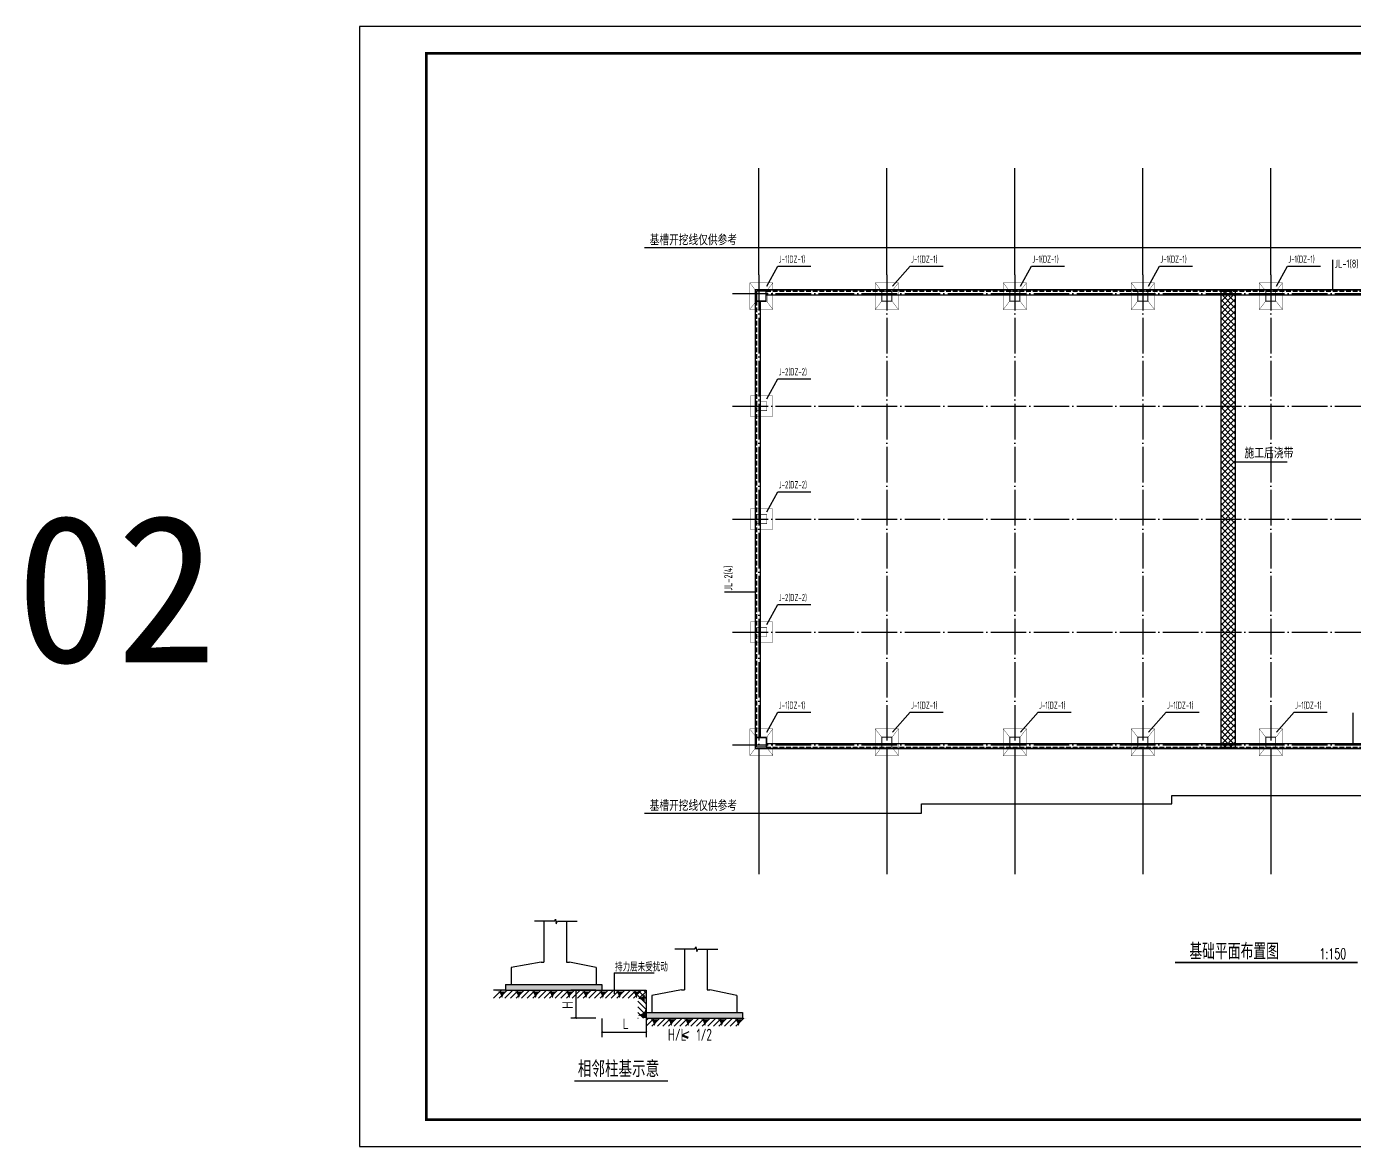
# Model space of a CAD drawing. Extents: x -307088 to 5640332, y -3541089 to -2181377.
# Drawn here: x 5460840 to 5535529, y -3128089 to -3065089 of the extents above; entities that cross this region are included whole.
import ezdxf

# ---------------------------------------------------------------- set-up
doc = ezdxf.new("R2010")
doc.units = 0
doc.header["$LTSCALE"] = 100
doc.header["$MEASUREMENT"] = 0
doc.linetypes.add('3', pattern=[3.75, 2.5, -1.25])
doc.linetypes.add('DOTE', pattern=[2.42, 2, -0.2, 0.02, -0.2])
doc.layers.get('0').update_dxf_attribs({"linetype": 'CONTINUOUS'})
for name, color, linetype in [('1505', 2, 'CONTINUOUS'), ('201', 7, 'CONTINUOUS'), ('708', 2, 'CONTINUOUS'), ('AXIS', 3, 'CONTINUOUS'), ('DOTE', 1, 'DOTE'), ('PUB_TEXT', 7, 'CONTINUOUS'), ('PUB_TITLE', 4, 'CONTINUOUS'), ('TEXT', 7, 'CONTINUOUS'), ('THICK', 6, 'CONTINUOUS'), ('WINDOW_TEXT', 7, 'CONTINUOUS'), ('填充', 251, 'CONTINUOUS'), ('柱集中标注', 2, 'CONTINUOUS'), ('梁', 4, 'CONTINUOUS'), ('梁虚线', 134, '3'), ('梁集中标注竖向', 2, 'CONTINUOUS')]:
    doc.layers.add(name, color=color, linetype=linetype)
doc.layers.add('柱填充', color=2, linetype='CONTINUOUS', lineweight=18)
doc.styles.add('_HZTXT', font='tssdeng.shx', dxfattribs={"width": 0.8, "bigfont": 'HZTXT.shx'})
doc.styles.add('_SIMPLEX', font='SIMPLEX.shx', dxfattribs={"width": 0.8})
doc.styles.get("Standard").update_dxf_attribs({"font": 'tssdeng.shx', "height": 3, "bigfont": 'tssdchn.shx'})
doc.styles.add('TSS', font='tssdeng.shx', dxfattribs={"width": 0.8, "height": 400, "bigfont": 'tssdchn.shx'})
doc.styles.add('tssd', font='tssdeng.shx', dxfattribs={"height": 3, "bigfont": '1hztxt.shx'})
doc.styles.add('TSSD_Label', font='Tssdeng.shx', dxfattribs={"width": 0.7, "bigfont": 'hztxt.shx'})
doc.styles.add('TSSD_Norm', font='tssdeng.shx', dxfattribs={"width": 0.7, "bigfont": 'hztxt.shx'})
doc.styles.add('TSSD_REIN', font='Tssdeng.shx', dxfattribs={"width": 0.7, "bigfont": 'hztxt.shx'})
doc.styles.add('图签2', font='simhei.ttf', dxfattribs={"height": 1000})
doc.styles.add('宋体', font='', dxfattribs={"height": 3})
doc.styles.get('宋体').set_extended_font_data('SimSun')

# ---------------------------------------------------------------- blocks, each defined once
blk = doc.blocks.new('_ARCHTICK')
at = {"color": 0, "linetype": 'ByBlock', "const_width": 0.15}
blk.add_lwpolyline([(-0.5, -0.5), (0.5, 0.5)], dxfattribs=at)
blk = doc.blocks.new('A$C752A51BD')
at = {"layer": '柱填充', "color": 7, "lineweight": -3}
for p, q in [((538, 166), (749, 77)), ((782, 314), (549, 208)), ((549, 208), (760, 119))]:
    blk.add_line(p, q, dxfattribs=at)
at = {"linetype": 'Continuous', "style": 'tssd', "width": 0.7}
blk.add_text('H/L  1/2', height=450, dxfattribs=at).set_placement((0, -17))

msp = doc.modelspace()

# ---------------------------------------------------------------- hatches: boundary and pattern name
at = {"layer": '201'}
h = msp.add_hatch(dxfattribs=at)
h.set_pattern_fill('AN33C', color=256, scale=360, style=0)
h.set_pattern_definition([(50, (5970756.58, -3023153.25), (258.21367, -22.59077), [27, -297]), (355, (5970756.58, -3023153.25), (-49.95048, 270.78917), [21.6, -237.6]), (100.4514, (5970778.1, -3023155.13), (208.26338, 248.19824), [22.94647, -252.41116]), (46.1842, (5970756.58, -3023081.25), (384.20678, -59.58685), [40.5, -445.5]), (96.6356, (5970788.6, -3023086.2), (336.47857, 350.68243), [34.4197, -378.61668]), (351.1842, (5970756.6, -3023081.25), (336.4783, 350.6827), [32.4, -356.4]), (21, (5970792.58, -3023099.25), (214.88654, -144.9428), [27, -297]), (326, (5970792.58, -3023099.25), (87.59352, 261.05402), [21.6, -237.6]), (71.4514, (5970810.5, -3023111.32), (302.48015, 116.11098), [22.94647, -252.41116]), (37.5, (5970756.58, -3023153.245), (4.377548, 119.841787), [0, -234.72, 0, -241.2, 0, -238.5]), (7.5, (5970756.58, -3023153.25), (94.705033, 141.988216), [0, -137.52, 0, -229.32, 0, -90.9]), (327.5, (5970676.3, -3023153.25), (192.176077, -8.119754), [0, -90, 0, -280.8, 0, -372.6]), (317.5, (5970640.3, -3023153.25), (209.94702, 36.037794), [0, -117, 0, -186.48, 0, -264.6])])
h.paths.add_polyline_path([(5487787.5, -3118987.1), (5487787.5, -3119305.6), (5493202.1, -3119305.6), (5493202.1, -3118987.1)])
h.paths.add_polyline_path([(5495690.4, -3120549.8), (5495690.4, -3120868.3), (5501105, -3120868.3), (5501105, -3120549.8)])
at = {"layer": '填充'}
h = msp.add_hatch(dxfattribs=at)
h.set_pattern_fill('ANSI37', color=256, scale=150)
h.set_pattern_definition([(45, (0, 0), (-168.379802, 168.379802), []), (135, (0, 0), (-168.379802, -168.379802), [])])
h.paths.add_polyline_path([(5528828.9, -3079901.5), (5528028.9, -3079901.5), (5528028.9, -3105701.5), (5528828.9, -3105701.5)])

# ---------------------------------------------------------------- linework, layer by layer
for points in [[(5502482.3, -3079689.3), (5503102.6, -3078561.2), (5504960.8, -3078561.2)], [(5509542.3, -3079689.3), (5510543, -3078561.2), (5512401.3, -3078561.2)], [(5516742.3, -3079689.3), (5517362.6, -3078561.2), (5519220.8, -3078561.2)], [(5523942.3, -3079689.3), (5524562.6, -3078561.2), (5526420.8, -3078561.2)], [(5531142.3, -3079689.3), (5531762.6, -3078561.2), (5533620.8, -3078561.2)], [(5502482.3, -3086032.5), (5503102.6, -3084904.5), (5504960.8, -3084904.5)], [(5502482.3, -3092382.5), (5503102.6, -3091254.5), (5504960.8, -3091254.5)], [(5502482.3, -3098732.5), (5503102.6, -3097604.5), (5504960.8, -3097604.5)], [(5502482.3, -3104789.3), (5503102.6, -3103661.2), (5504960.8, -3103661.2)], [(5509542.3, -3104789.3), (5510543, -3103661.2), (5512401.3, -3103661.2)], [(5516742.3, -3104789.3), (5517743, -3103661.2), (5519601.3, -3103661.2)], [(5523942.3, -3104789.3), (5524943, -3103661.2), (5526801.3, -3103661.2)], [(5531142.3, -3104789.3), (5532143, -3103661.2), (5534001.3, -3103661.2)]]:
    msp.add_lwpolyline(points)
at = {"layer": '1505', "ltscale": 1, "const_width": 18}
for points in [[(5501518.9, -3081001.5), (5502818.9, -3081001.5), (5502818.9, -3079501.5), (5501518.9, -3079501.5)], [(5501843.9, -3080576.5), (5502493.9, -3080576.5), (5502493.9, -3079926.5), (5501843.9, -3079926.5)], [(5508578.9, -3081001.5), (5509878.9, -3081001.5), (5509878.9, -3079501.5), (5508578.9, -3079501.5)], [(5508903.9, -3080576.5), (5509553.9, -3080576.5), (5509553.9, -3079926.5), (5508903.9, -3079926.5)], [(5515778.9, -3081001.5), (5517078.9, -3081001.5), (5517078.9, -3079501.5), (5515778.9, -3079501.5)], [(5516103.9, -3080576.5), (5516753.9, -3080576.5), (5516753.9, -3079926.5), (5516103.9, -3079926.5)], [(5522978.9, -3081001.5), (5524278.9, -3081001.5), (5524278.9, -3079501.5), (5522978.9, -3079501.5)], [(5523303.9, -3080576.5), (5523953.9, -3080576.5), (5523953.9, -3079926.5), (5523303.9, -3079926.5)], [(5530178.9, -3081001.5), (5531478.9, -3081001.5), (5531478.9, -3079501.5), (5530178.9, -3079501.5)], [(5530503.9, -3080576.5), (5531153.9, -3080576.5), (5531153.9, -3079926.5), (5530503.9, -3079926.5)], [(5501578.9, -3087051.5), (5502778.9, -3087051.5), (5502778.9, -3085851.5), (5501578.9, -3085851.5)], [(5501578.9, -3093401.5), (5502778.9, -3093401.5), (5502778.9, -3092201.5), (5501578.9, -3092201.5)], [(5501578.9, -3099751.5), (5502778.9, -3099751.5), (5502778.9, -3098551.5), (5501578.9, -3098551.5)], [(5501518.9, -3104601.5), (5502818.9, -3104601.5), (5502818.9, -3106101.5), (5501518.9, -3106101.5)], [(5508578.9, -3104601.5), (5509878.9, -3104601.5), (5509878.9, -3106101.5), (5508578.9, -3106101.5)], [(5515778.9, -3104601.5), (5517078.9, -3104601.5), (5517078.9, -3106101.5), (5515778.9, -3106101.5)], [(5522978.9, -3104601.5), (5524278.9, -3104601.5), (5524278.9, -3106101.5), (5522978.9, -3106101.5)], [(5530178.9, -3104601.5), (5531478.9, -3104601.5), (5531478.9, -3106101.5), (5530178.9, -3106101.5)], [(5501843.9, -3105026.5), (5502493.9, -3105026.5), (5502493.9, -3105676.5), (5501843.9, -3105676.5)], [(5508903.9, -3105026.5), (5509553.9, -3105026.5), (5509553.9, -3105676.5), (5508903.9, -3105676.5)], [(5516103.9, -3105026.5), (5516753.9, -3105026.5), (5516753.9, -3105676.5), (5516103.9, -3105676.5)], [(5523303.9, -3105026.5), (5523953.9, -3105026.5), (5523953.9, -3105676.5), (5523303.9, -3105676.5)], [(5530503.9, -3105026.5), (5531153.9, -3105026.5), (5531153.9, -3105676.5), (5530503.9, -3105676.5)]]:
    msp.add_lwpolyline(points, close=True, dxfattribs=at)
for points in [[(5501518.9, -3079501.5), (5501843.9, -3079926.5)], [(5502493.9, -3079926.5), (5502818.9, -3079501.5)], [(5508578.9, -3079501.5), (5508903.9, -3079926.5)], [(5509553.9, -3079926.5), (5509878.9, -3079501.5)], [(5515778.9, -3079501.5), (5516103.9, -3079926.5)], [(5516753.9, -3079926.5), (5517078.9, -3079501.5)], [(5522978.9, -3079501.5), (5523303.9, -3079926.5)], [(5523953.9, -3079926.5), (5524278.9, -3079501.5)], [(5530178.9, -3079501.5), (5530503.9, -3079926.5)], [(5531153.9, -3079926.5), (5531478.9, -3079501.5)], [(5501843.9, -3080576.5), (5501518.9, -3081001.5)], [(5502493.9, -3080576.5), (5502818.9, -3081001.5)], [(5508903.9, -3080576.5), (5508578.9, -3081001.5)], [(5509553.9, -3080576.5), (5509878.9, -3081001.5)], [(5516103.9, -3080576.5), (5515778.9, -3081001.5)], [(5516753.9, -3080576.5), (5517078.9, -3081001.5)], [(5523303.9, -3080576.5), (5522978.9, -3081001.5)], [(5523953.9, -3080576.5), (5524278.9, -3081001.5)], [(5530503.9, -3080576.5), (5530178.9, -3081001.5)], [(5531153.9, -3080576.5), (5531478.9, -3081001.5)], [(5501843.9, -3105026.5), (5501518.9, -3104601.5)], [(5502493.9, -3105026.5), (5502818.9, -3104601.5)], [(5508903.9, -3105026.5), (5508578.9, -3104601.5)], [(5509553.9, -3105026.5), (5509878.9, -3104601.5)], [(5516103.9, -3105026.5), (5515778.9, -3104601.5)], [(5516753.9, -3105026.5), (5517078.9, -3104601.5)], [(5523303.9, -3105026.5), (5522978.9, -3104601.5)], [(5523953.9, -3105026.5), (5524278.9, -3104601.5)], [(5530503.9, -3105026.5), (5530178.9, -3104601.5)], [(5531153.9, -3105026.5), (5531478.9, -3104601.5)], [(5501518.9, -3106101.5), (5501843.9, -3105676.5)], [(5502493.9, -3105676.5), (5502818.9, -3106101.5)], [(5508578.9, -3106101.5), (5508903.9, -3105676.5)], [(5509553.9, -3105676.5), (5509878.9, -3106101.5)], [(5515778.9, -3106101.5), (5516103.9, -3105676.5)], [(5516753.9, -3105676.5), (5517078.9, -3106101.5)], [(5522978.9, -3106101.5), (5523303.9, -3105676.5)], [(5523953.9, -3105676.5), (5524278.9, -3106101.5)], [(5530178.9, -3106101.5), (5530503.9, -3105676.5)], [(5531153.9, -3105676.5), (5531478.9, -3106101.5)]]:
    msp.add_lwpolyline(points, dxfattribs=at)
at = {"layer": '201'}
for p, q in [((5490533.7, -3115420.2), (5489404.4, -3115420.2)), ((5489937.4, -3115420.2), (5489937.4, -3117713.1)), ((5490533.7, -3115420.2), (5490584.1, -3115301.3)), ((5490584.1, -3115301.3), (5490630.5, -3115563.2)), ((5490630.5, -3115563.2), (5490699, -3115420.2)), ((5490699, -3115420.2), (5491811.8, -3115420.2)), ((5491211.4, -3115420.2), (5491211.4, -3117713.1)), ((5498436.6, -3116982.8), (5497307.3, -3116982.8)), ((5497840.3, -3116982.8), (5497840.3, -3119275.8)), ((5498436.6, -3116982.8), (5498487, -3116863.9)), ((5498487, -3116863.9), (5498533.4, -3117125.9)), ((5498533.4, -3117125.9), (5498601.9, -3116982.8)), ((5498601.9, -3116982.8), (5499714.7, -3116982.8)), ((5499114.3, -3116982.8), (5499114.3, -3119275.8)), ((5489778.1, -3117713.1), (5488106, -3118031.6)), ((5488106, -3118031.6), (5488106, -3118987.1)), ((5489778.1, -3117713.1), (5489937.4, -3117713.1)), ((5491211.4, -3117713.1), (5491370.7, -3117713.1)), ((5492883.6, -3118031.6), (5491370.7, -3117713.1)), ((5492883.6, -3118031.6), (5492883.6, -3118987.1)), ((5487787.5, -3118987.1), (5493202.1, -3118987.1)), ((5487787.5, -3118987.1), (5487787.5, -3119305.6)), ((5493202.1, -3118987.1), (5493202.1, -3119305.6)), ((5493885.3, -3118315.2), (5496149.2, -3118315.2)), ((5493885.3, -3118315.2), (5493885.3, -3119498.3)), ((5487787.5, -3119305.6), (5487111, -3119305.6)), ((5487111, -3119755.6), (5487561, -3119305.6)), ((5487426, -3119755.6), (5487876, -3119305.6)), ((5487741, -3119755.6), (5488191, -3119305.6)), ((5487787.5, -3119305.6), (5493202.1, -3119305.6)), ((5488056, -3119755.6), (5488506, -3119305.6)), ((5488371, -3119755.6), (5488821, -3119305.6)), ((5488686, -3119755.6), (5489136, -3119305.6)), ((5489001, -3119755.6), (5489451, -3119305.6)), ((5489316, -3119755.6), (5489766, -3119305.6)), ((5489631, -3119755.6), (5490081, -3119305.6)), ((5489946, -3119755.6), (5490396, -3119305.6)), ((5490261, -3119755.6), (5490711, -3119305.6)), ((5490576, -3119755.6), (5491026, -3119305.6)), ((5490891, -3119755.6), (5491341, -3119305.6)), ((5491206, -3119755.6), (5491656, -3119305.6)), ((5492864.6, -3119305.6), (5491457.2, -3119305.6)), ((5491521, -3119755.6), (5491971, -3119305.6)), ((5491738.4, -3119305.6), (5491738.4, -3120868.3)), ((5491836, -3119755.6), (5492286, -3119305.6)), ((5492151, -3119755.6), (5492601, -3119305.6)), ((5492466, -3119755.6), (5492916, -3119305.6)), ((5492781, -3119755.6), (5493231, -3119305.6)), ((5493096, -3119755.6), (5493546, -3119305.6)), ((5493202.1, -3119305.6), (5495690.4, -3119305.6)), ((5493411, -3119755.6), (5493861, -3119305.6)), ((5493726, -3119755.6), (5494176, -3119305.6)), ((5494041, -3119755.6), (5494491, -3119305.6)), ((5494356, -3119755.6), (5494806, -3119305.6)), ((5494671, -3119755.6), (5495121, -3119305.6)), ((5494986, -3119755.6), (5495436, -3119305.6)), ((5495230.4, -3119288.4), (5495680.4, -3119738.4)), ((5495230.4, -3119603.4), (5495680.4, -3120053.4)), ((5495301, -3119755.6), (5495690.4, -3119366.2)), ((5495545.4, -3119288.4), (5495680.4, -3119423.4)), ((5495616, -3119755.6), (5495690.4, -3119681.2)), ((5495690.4, -3119305.6), (5495690.4, -3120868.3)), ((5497681, -3119275.8), (5496008.9, -3119594.3)), ((5496008.9, -3119594.3), (5496008.9, -3120549.8)), ((5497681, -3119275.8), (5497840.3, -3119275.8)), ((5499114.3, -3119275.8), (5499273.6, -3119275.8)), ((5500786.5, -3119594.3), (5499273.6, -3119275.8)), ((5500786.5, -3119594.3), (5500786.5, -3120549.8)), ((5495230.4, -3119918.4), (5495680.4, -3120368.4)), ((5495230.4, -3120233.4), (5495680.4, -3120683.4)), ((5492864.6, -3120868.3), (5491457.2, -3120868.3)), ((5493202.1, -3120887.3), (5493202.1, -3121936)), ((5495230.4, -3120548.4), (5495550.3, -3120868.3)), ((5495230.4, -3120863.4), (5495235.3, -3120868.3)), ((5495690.4, -3120549.8), (5501105, -3120549.8)), ((5495690.4, -3120549.8), (5495690.4, -3120868.3)), ((5495690.4, -3121318.3), (5496140.4, -3120868.3)), ((5495690.4, -3120868.3), (5501105, -3120868.3)), ((5495690.4, -3121003.3), (5495825.4, -3120868.3)), ((5495690.4, -3120887.3), (5495690.4, -3121936)), ((5496005.4, -3121318.3), (5496455.4, -3120868.3)), ((5496320.4, -3121318.3), (5496770.4, -3120868.3)), ((5496635.4, -3121318.3), (5497085.4, -3120868.3)), ((5496950.4, -3121318.3), (5497400.4, -3120868.3)), ((5497265.4, -3121318.3), (5497715.4, -3120868.3)), ((5497580.4, -3121318.3), (5498030.4, -3120868.3)), ((5497895.4, -3121318.3), (5498345.4, -3120868.3)), ((5498210.4, -3121318.3), (5498660.4, -3120868.3)), ((5498525.4, -3121318.3), (5498975.4, -3120868.3)), ((5498840.4, -3121318.3), (5499290.4, -3120868.3)), ((5499155.4, -3121318.3), (5499605.4, -3120868.3)), ((5499470.4, -3121318.3), (5499920.4, -3120868.3)), ((5499785.4, -3121318.3), (5500235.4, -3120868.3)), ((5500100.4, -3121318.3), (5500550.4, -3120868.3)), ((5500415.4, -3121318.3), (5500865.4, -3120868.3)), ((5500730.4, -3121318.3), (5501180.4, -3120868.3)), ((5501105, -3120549.8), (5501105, -3120868.3)), ((5493202.1, -3121654.8), (5495690.4, -3121654.8))]:
    msp.add_line(p, q, dxfattribs=at)
for points in [[(5487111, -3119305.6), (5488056, -3119305.6), (5487363, -3119373.1), (5487804, -3119373.1)], [(5487363, -3119373.1), (5487804, -3119373.1), (5487489, -3119503.6), (5487678, -3119503.6)], [(5487489, -3119503.6), (5487678, -3119503.6), (5487583.5, -3119755.6)], [(5488056, -3119305.6), (5489001, -3119305.6), (5488308, -3119373.1), (5488749, -3119373.1)], [(5488308, -3119373.1), (5488749, -3119373.1), (5488434, -3119503.6), (5488623, -3119503.6)], [(5488434, -3119503.6), (5488623, -3119503.6), (5488528.5, -3119755.6)], [(5489001, -3119305.6), (5489946, -3119305.6), (5489253, -3119373.1), (5489694, -3119373.1)], [(5489253, -3119373.1), (5489694, -3119373.1), (5489379, -3119503.6), (5489568, -3119503.6)], [(5489379, -3119503.6), (5489568, -3119503.6), (5489473.5, -3119755.6)], [(5489946, -3119305.6), (5490891, -3119305.6), (5490198, -3119373.1), (5490639, -3119373.1)], [(5490198, -3119373.1), (5490639, -3119373.1), (5490324, -3119503.6), (5490513, -3119503.6)], [(5490324, -3119503.6), (5490513, -3119503.6), (5490418.5, -3119755.6)], [(5490891, -3119305.6), (5491836, -3119305.6), (5491143, -3119373.1), (5491584, -3119373.1)], [(5491143, -3119373.1), (5491584, -3119373.1), (5491269, -3119503.6), (5491458, -3119503.6)], [(5491269, -3119503.6), (5491458, -3119503.6), (5491363.5, -3119755.6)], [(5491836, -3119305.6), (5492781, -3119305.6), (5492088, -3119373.1), (5492529, -3119373.1)], [(5492088, -3119373.1), (5492529, -3119373.1), (5492214, -3119503.6), (5492403, -3119503.6)], [(5492214, -3119503.6), (5492403, -3119503.6), (5492308.5, -3119755.6)], [(5492781, -3119305.6), (5493726, -3119305.6), (5493033, -3119373.1), (5493474, -3119373.1)], [(5493033, -3119373.1), (5493474, -3119373.1), (5493159, -3119503.6), (5493348, -3119503.6)], [(5493159, -3119503.6), (5493348, -3119503.6), (5493253.5, -3119755.6)], [(5493726, -3119305.6), (5494671, -3119305.6), (5493978, -3119373.1), (5494419, -3119373.1)], [(5493978, -3119373.1), (5494419, -3119373.1), (5494104, -3119503.6), (5494293, -3119503.6)], [(5494104, -3119503.6), (5494293, -3119503.6), (5494198.5, -3119755.6)], [(5494671, -3119305.6), (5495616, -3119305.6), (5494923, -3119373.1), (5495364, -3119373.1)], [(5494923, -3119373.1), (5495364, -3119373.1), (5495049, -3119503.6), (5495238, -3119503.6)], [(5495049, -3119503.6), (5495238, -3119503.6), (5495143.5, -3119755.6)], [(5495482.4, -3119666.4), (5495482.4, -3119855.4), (5495230.4, -3119760.9)], [(5495612.9, -3119540.4), (5495612.9, -3119981.4), (5495482.4, -3119666.4), (5495482.4, -3119855.4)], [(5495680.4, -3119288.4), (5495680.4, -3120233.4), (5495612.9, -3119540.4), (5495612.9, -3119981.4)], [(5495616, -3119305.6), (5495690.4, -3119305.6), (5495690.4, -3119325.6)], [(5495612.9, -3120485.4), (5495612.9, -3120868.3), (5495482.4, -3120611.4), (5495552.8, -3120868.3)], [(5495680.4, -3120233.4), (5495680.4, -3120868.3), (5495612.9, -3120485.4), (5495612.9, -3120868.3)], [(5495482.4, -3120611.4), (5495482.4, -3120800.4), (5495230.4, -3120705.9)], [(5495552.8, -3120868.3), (5495552.8, -3120868.3), (5495482.4, -3120611.4), (5495482.4, -3120800.4)], [(5495690.4, -3120868.3), (5496635.4, -3120868.3), (5495942.4, -3120935.8), (5496383.4, -3120935.8)], [(5495942.4, -3120935.8), (5496383.4, -3120935.8), (5496068.4, -3121066.3), (5496257.4, -3121066.3)], [(5496068.4, -3121066.3), (5496257.4, -3121066.3), (5496162.9, -3121318.3)], [(5496635.4, -3120868.3), (5497580.4, -3120868.3), (5496887.4, -3120935.8), (5497328.4, -3120935.8)], [(5496887.4, -3120935.8), (5497328.4, -3120935.8), (5497013.4, -3121066.3), (5497202.4, -3121066.3)], [(5497013.4, -3121066.3), (5497202.4, -3121066.3), (5497107.9, -3121318.3)], [(5497580.4, -3120868.3), (5498525.4, -3120868.3), (5497832.4, -3120935.8), (5498273.4, -3120935.8)], [(5497832.4, -3120935.8), (5498273.4, -3120935.8), (5497958.4, -3121066.3), (5498147.4, -3121066.3)], [(5497958.4, -3121066.3), (5498147.4, -3121066.3), (5498052.9, -3121318.3)], [(5498525.4, -3120868.3), (5499470.4, -3120868.3), (5498777.4, -3120935.8), (5499218.4, -3120935.8)], [(5498777.4, -3120935.8), (5499218.4, -3120935.8), (5498903.4, -3121066.3), (5499092.4, -3121066.3)], [(5498903.4, -3121066.3), (5499092.4, -3121066.3), (5498997.9, -3121318.3)], [(5499470.4, -3120868.3), (5500415.4, -3120868.3), (5499722.4, -3120935.8), (5500163.4, -3120935.8)], [(5499722.4, -3120935.8), (5500163.4, -3120935.8), (5499848.4, -3121066.3), (5500037.4, -3121066.3)], [(5499848.4, -3121066.3), (5500037.4, -3121066.3), (5499942.9, -3121318.3)], [(5500415.4, -3120868.3), (5501360.4, -3120868.3), (5500667.4, -3120935.8), (5501108.4, -3120935.8)], [(5500667.4, -3120935.8), (5501108.4, -3120935.8), (5500793.4, -3121066.3), (5500982.4, -3121066.3)], [(5500793.4, -3121066.3), (5500982.4, -3121066.3), (5500887.9, -3121318.3)]]:
    msp.add_solid(points, dxfattribs=at)
at = {"layer": '708', "ltscale": 1, "const_width": 35}
for points in [[(5501893.9, -3080526.5), (5502443.9, -3080526.5), (5502443.9, -3079976.5), (5501893.9, -3079976.5)], [(5508953.9, -3080526.5), (5509503.9, -3080526.5), (5509503.9, -3079976.5), (5508953.9, -3079976.5)], [(5516153.9, -3080526.5), (5516703.9, -3080526.5), (5516703.9, -3079976.5), (5516153.9, -3079976.5)], [(5523353.9, -3080526.5), (5523903.9, -3080526.5), (5523903.9, -3079976.5), (5523353.9, -3079976.5)], [(5530553.9, -3080526.5), (5531103.9, -3080526.5), (5531103.9, -3079976.5), (5530553.9, -3079976.5)], [(5501878.9, -3086701.5), (5502478.9, -3086701.5), (5502478.9, -3086201.5), (5501878.9, -3086201.5)], [(5501878.9, -3093051.5), (5502478.9, -3093051.5), (5502478.9, -3092551.5), (5501878.9, -3092551.5)], [(5501878.9, -3099401.5), (5502478.9, -3099401.5), (5502478.9, -3098901.5), (5501878.9, -3098901.5)], [(5501893.9, -3105076.5), (5502443.9, -3105076.5), (5502443.9, -3105626.5), (5501893.9, -3105626.5)], [(5508953.9, -3105076.5), (5509503.9, -3105076.5), (5509503.9, -3105626.5), (5508953.9, -3105626.5)], [(5516153.9, -3105076.5), (5516703.9, -3105076.5), (5516703.9, -3105626.5), (5516153.9, -3105626.5)], [(5523353.9, -3105076.5), (5523903.9, -3105076.5), (5523903.9, -3105626.5), (5523353.9, -3105626.5)], [(5530553.9, -3105076.5), (5531103.9, -3105076.5), (5531103.9, -3105626.5), (5530553.9, -3105626.5)]]:
    msp.add_lwpolyline(points, close=True, dxfattribs=at)
at = {"layer": 'AXIS'}
for p, q in [((5502028.9, -3079057), (5502028.9, -3073057)), ((5509228.9, -3079057), (5509228.9, -3073057)), ((5516428.9, -3079057), (5516428.9, -3073057)), ((5523628.9, -3079057), (5523628.9, -3073057)), ((5530828.9, -3079057), (5530828.9, -3073057)), ((5502028.9, -3106773.9), (5502028.9, -3112773.9)), ((5509228.9, -3106773.9), (5509228.9, -3112773.9)), ((5516428.9, -3106773.9), (5516428.9, -3112773.9)), ((5523628.9, -3106773.9), (5523628.9, -3112773.9)), ((5530828.9, -3106773.9), (5530828.9, -3112773.9))]:
    msp.add_line(p, q, dxfattribs=at)
at = {"layer": 'AXIS', "const_width": 83.3}
msp.add_lwpolyline([(5535718, -3117737.2), (5525432.3, -3117737.2)], dxfattribs=at)
at = {"layer": 'DOTE', "color": 9, "ltscale": 10}
for p, q in [((5502028.9, -3079057), (5502028.9, -3106773.9)), ((5509228.9, -3079057), (5509228.9, -3106773.9)), ((5516428.9, -3079057), (5516428.9, -3106773.9)), ((5523628.9, -3079057), (5523628.9, -3106773.9)), ((5530828.9, -3079057), (5530828.9, -3106773.9)), ((5500551.9, -3080101.5), (5560758, -3080101.5)), ((5500551.9, -3086451.5), (5560758, -3086451.5)), ((5500551.9, -3092801.5), (5560758, -3092801.5)), ((5500551.9, -3099151.5), (5560758, -3099151.5)), ((5500551.9, -3105501.5), (5560758, -3105501.5))]:
    msp.add_line(p, q, dxfattribs=at)
at = {"layer": 'PUB_TITLE'}
msp.add_lwpolyline([(5479576.3, -3128089.1), (5591026.3, -3128089.1), (5591026.3, -3065089.1), (5479576.3, -3065089.1)], close=True, dxfattribs=at)
at = {"layer": 'PUB_TITLE', "const_width": 150}
msp.add_lwpolyline([(5483326.3, -3126589.1), (5589526.3, -3126589.1), (5589526.3, -3066589.1), (5483326.3, -3066589.1)], close=True, dxfattribs=at)
at = {"layer": 'THICK', "const_width": 67.5}
msp.add_lwpolyline([(5491651.8, -3124412.1), (5496920.1, -3124412.1)], dxfattribs=at)
at = {"layer": 'WINDOW_TEXT', "color": 6}
for p, q in [((5495605.9, -3077518.7), (5511181.6, -3077518.7)), ((5511181.6, -3077518.7), (5563080.8, -3077518.7)), ((5525259.2, -3108809.1), (5525259.2, -3108343.7)), ((5525259.2, -3108343.7), (5563674.5, -3108343.7)), ((5511181.6, -3109340.7), (5511181.6, -3108809.1)), ((5511181.6, -3108809.1), (5525259.2, -3108809.1)), ((5495605.9, -3109340.7), (5511181.6, -3109340.7))]:
    msp.add_line(p, q, dxfattribs=at)
at = {"layer": 'WINDOW_TEXT'}
msp.add_line((5528700, -3089568), (5531735.5, -3089568), dxfattribs=at)
for points in [[(5501893.9, -3080526.5), (5502443.9, -3080526.5), (5502443.9, -3079976.5), (5501893.9, -3079976.5)], [(5501893.9, -3105076.5), (5502443.9, -3105076.5), (5502443.9, -3105626.5), (5501893.9, -3105626.5)]]:
    msp.add_lwpolyline(points, close=True, dxfattribs=at)
at = {"layer": '填充'}
msp.add_lwpolyline([(5528028.9, -3079901.5), (5528828.9, -3079901.5), (5528828.9, -3105701.5), (5528028.9, -3105701.5)], close=True, dxfattribs=at)
at = {"layer": '梁'}
for points in [[(5559213.9, -3079901.5), (5501828.9, -3079901.5), (5501828.9, -3105701.5), (5559213.9, -3105701.5)], [(5502443.9, -3079901.5), (5559828.9, -3079901.5), (5559828.9, -3105701.5), (5502443.9, -3105701.5)], [(5502093.9, -3080526.5), (5502093.9, -3105076.5)], [(5502443.9, -3080176.5), (5559213.9, -3080176.5)], [(5502443.9, -3105426.5), (5559213.9, -3105426.5)]]:
    msp.add_lwpolyline(points, dxfattribs=at)
at = {"layer": '梁虚线'}
for points in [[(5502443.9, -3079976.5), (5559213.9, -3079976.5)], [(5501893.9, -3080526.5), (5501893.9, -3105076.5)], [(5502443.9, -3105626.5), (5559213.9, -3105626.5)]]:
    msp.add_lwpolyline(points, dxfattribs=at)
at = {"layer": '梁集中标注竖向'}
for p, q in [((5534322.5, -3079901.5), (5534322.5, -3078216)), ((5501828.9, -3096905.2), (5500094.9, -3096905.2)), ((5535459.3, -3105426.5), (5535459.3, -3103692.5))]:
    msp.add_line(p, q, dxfattribs=at)

# ---------------------------------------------------------------- block references
at = {"color": 0, "lineweight": -3, "xscale": 1.5, "yscale": 1.5, "zscale": 1.5}
msp.add_blockref('A$C752A51BD', (5496915.9, -3122116.9), dxfattribs=at)
at = {"layer": '201', "xscale": 112.5, "yscale": 112.5, "zscale": 112.5}
for p, rotation in [((5491738.4, -3119305.6), 90), ((5491738.4, -3120868.3), 270), ((5493202.1, -3121654.8), 180)]:
    msp.add_blockref('_ARCHTICK', p, dxfattribs=dict(at, rotation=rotation))
msp.add_blockref('_ARCHTICK', (5495690.4, -3121654.8), dxfattribs=at)

# ---------------------------------------------------------------- texts
at = {"style": '_SIMPLEX', "width": 0.65}
msp.add_text('1:150', height=600, dxfattribs=at).set_placement((5533560, -3117544.7))
at = {"layer": '201', "color": 0, "style": 'TSSD_REIN', "width": 0.85}
msp.add_text('H', height=597.2, rotation=90, dxfattribs=at).set_placement((5491569.7, -3120345.7))
msp.add_text('L', height=597.2, dxfattribs=at).set_placement((5494369.1, -3121486))
at = {"layer": 'PUB_TEXT'}
for s, height, style, width, p in [('施工后浇带', 600, 'TSS', 0.8, (5529341.5, -3089383.2)), ('基础平面布置图', 900, '_HZTXT', 0.8, (5526243.1, -3117568.1)), ('相邻柱基示意', 797.47, '宋体', 0.7, (5491852.8, -3124098.1))]:
    msp.add_text(s, height=height, dxfattribs=dict(at, style=style, width=width)).set_placement(p)
at = {"layer": 'PUB_TITLE', "color": 6, "style": '图签2'}
msp.add_text('02', height=8306.67, dxfattribs=at).set_placement((5460241.3, -3100850.8))
at = {"layer": 'TEXT', "color": 6, "style": 'TSSD_Label', "width": 0.6}
for s, p in [('J-1(DZ-1)', (5503142.6, -3078370.1)), ('J-1(DZ-1)', (5510583.1, -3078370.1)), ('J-1(DZ-1)', (5517402.6, -3078370.1)), ('J-1(DZ-1)', (5524602.6, -3078370.1)), ('J-1(DZ-1)', (5531802.6, -3078370.1)), ('J-2(DZ-2)', (5503142.6, -3084713.3)), ('J-2(DZ-2)', (5503142.6, -3091063.3)), ('J-2(DZ-2)', (5503142.6, -3097413.3)), ('J-1(DZ-1)', (5503142.6, -3103470.1)), ('J-1(DZ-1)', (5510583.1, -3103470.1)), ('J-1(DZ-1)', (5517783.1, -3103470.1)), ('J-1(DZ-1)', (5524983.1, -3103470.1)), ('J-1(DZ-1)', (5532183.1, -3103470.1))]:
    msp.add_text(s, height=400, dxfattribs=at).set_placement(p)
at = {"layer": 'TEXT', "style": 'TSSD_Norm', "width": 0.7}
msp.add_text('持力层未受扰动', height=450, dxfattribs=at).set_placement((5493937.3, -3118240.1))
at = {"layer": '柱集中标注', "color": 7, "style": 'TSSD_REIN', "width": 0.7}
for p in [(5495887.2, -3077390.6), (5495887.2, -3109212.6)]:
    msp.add_text('基槽开挖线仅供参考', height=600, dxfattribs=at).set_placement(p)
at = {"layer": '梁集中标注竖向', "width": 0.65}
msp.add_text('JL-1(8)', height=450, dxfattribs=at).set_placement((5534404.2, -3078653.2))
msp.add_text('JL-2(4)', height=450, rotation=90, dxfattribs=at).set_placement((5500532.1, -3096823.5))

doc.saveas('drawing.dxf')
